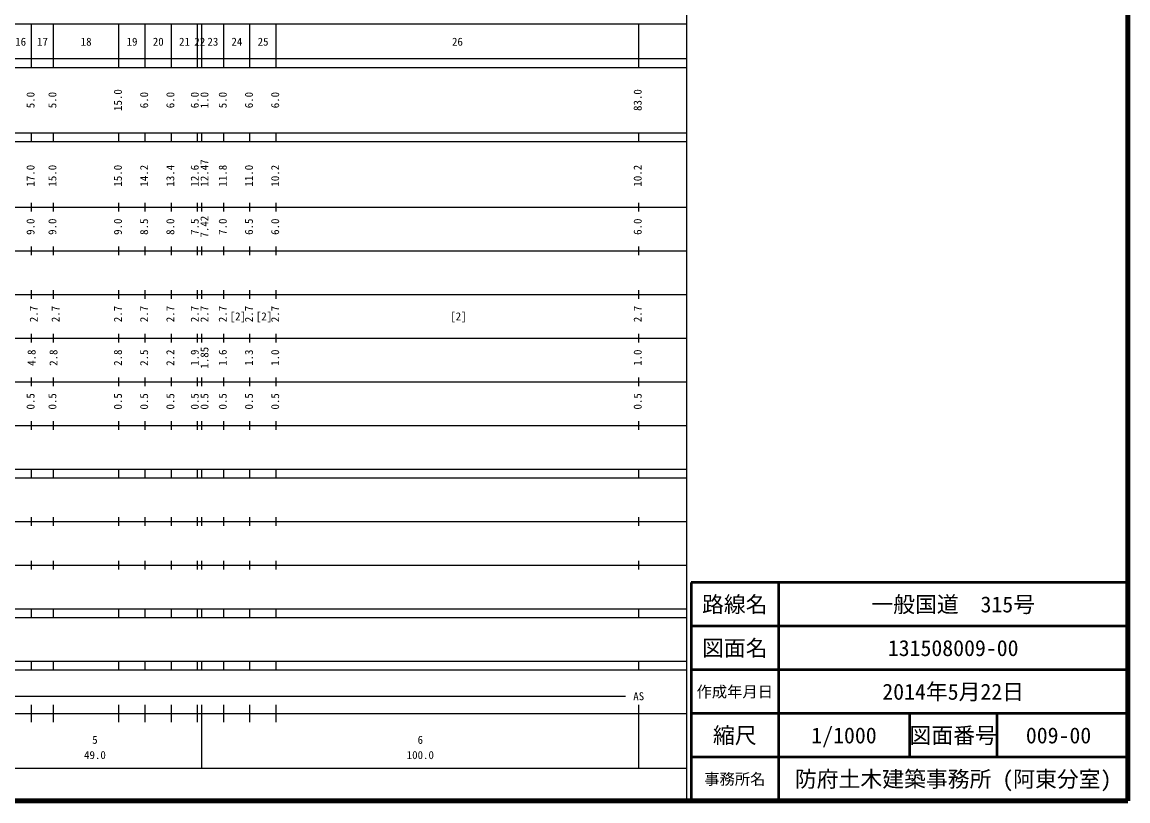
# Model space of a CAD drawing. Units: millimetres on the paper, enlarged 1000 times. Extents: x 40000 to 680000, y 20000 to 380000.
# Drawn here: x 426831 to 680000, y 20000 to 198357 of the extents above; entities that cross this region are included whole.
import ezdxf
from ezdxf.enums import TextEntityAlignment as Align

# ---------------------------------------------------------------- set-up
doc = ezdxf.new("R2010")
doc.units = ezdxf.units.MM
doc.header["$LTSCALE"] = 1000
for name, color, linetype, lineweight in [('M-TTL', 2, 'Continuous', 140), ('M-TTL-BAND', 7, 'Continuous', 25), ('M-TTL-FRAM', 2, 'Continuous', 50), ('M-TTL-LINE', 7, 'Continuous', 50)]:
    doc.layers.add(name, color=color, linetype=linetype, lineweight=lineweight)
doc.layers.add('M-TTL-TXT', color=7, linetype='Continuous')
doc.styles.add('ＭＳ ゴシック', font='')
doc.styles.get('ＭＳ ゴシック').set_extended_font_data('MS Gothic')

msp = doc.modelspace()

# ---------------------------------------------------------------- linework, layer by layer
at = {"layer": 'M-TTL'}
for p, q in [((680000, 20000), (680000, 380000)), ((40000, 20000), (680000, 20000))]:
    msp.add_line(p, q, dxfattribs=at)
at = {"layer": 'M-TTL-BAND'}
for p, q in [((579000, 20000), (579000, 370000)), ((68000, 198000), (579000, 198000)), ((429000, 188000), (429000, 198000)), ((434000, 188000), (434000, 198000)), ((449000, 188000), (449000, 198000)), ((455000, 188000), (455000, 198000)), ((461000, 188000), (461000, 198000)), ((467000, 188000), (467000, 198000)), ((468000, 188000), (468000, 198000)), ((473000, 188000), (473000, 198000)), ((479000, 188000), (479000, 198000)), ((485000, 188000), (485000, 198000)), ((568000, 188000), (568000, 198000)), ((40000, 190000), (579000, 190000)), ((40000, 188000), (579000, 188000)), ((40000, 173000), (579000, 173000)), ((429000, 171000), (429000, 173000)), ((434000, 171000), (434000, 173000)), ((449000, 171000), (449000, 173000)), ((455000, 171000), (455000, 173000)), ((461000, 171000), (461000, 173000)), ((467000, 171000), (467000, 173000)), ((468000, 171000), (468000, 173000)), ((473000, 171000), (473000, 173000)), ((479000, 171000), (479000, 173000)), ((485000, 171000), (485000, 173000)), ((568000, 171000), (568000, 173000)), ((40000, 171000), (579000, 171000)), ((429000, 155000), (429000, 157000)), ((434000, 155000), (434000, 157000)), ((449000, 155000), (449000, 157000)), ((455000, 155000), (455000, 157000)), ((461000, 155000), (461000, 157000)), ((467000, 155000), (467000, 157000)), ((468000, 155000), (468000, 157000)), ((473000, 155000), (473000, 157000)), ((479000, 155000), (479000, 157000)), ((485000, 155000), (485000, 157000)), ((568000, 155000), (568000, 157000)), ((40000, 156000), (579000, 156000)), ((429000, 145000), (429000, 147000)), ((434000, 145000), (434000, 147000)), ((449000, 145000), (449000, 147000)), ((455000, 145000), (455000, 147000)), ((461000, 145000), (461000, 147000)), ((467000, 145000), (467000, 147000)), ((468000, 145000), (468000, 147000)), ((473000, 145000), (473000, 147000)), ((479000, 145000), (479000, 147000)), ((485000, 145000), (485000, 147000)), ((568000, 145000), (568000, 147000)), ((46000, 146000), (579000, 146000)), ((429000, 135000), (429000, 137000)), ((434000, 135000), (434000, 137000)), ((449000, 135000), (449000, 137000)), ((455000, 135000), (455000, 137000)), ((461000, 135000), (461000, 137000)), ((467000, 135000), (467000, 137000)), ((468000, 135000), (468000, 137000)), ((473000, 135000), (473000, 137000)), ((479000, 135000), (479000, 137000)), ((485000, 135000), (485000, 137000)), ((568000, 135000), (568000, 137000)), ((52000, 136000), (579000, 136000)), ((429000, 125000), (429000, 127000)), ((434000, 125000), (434000, 127000)), ((449000, 125000), (449000, 127000)), ((455000, 125000), (455000, 127000)), ((461000, 125000), (461000, 127000)), ((467000, 125000), (467000, 127000)), ((468000, 125000), (468000, 127000)), ((473000, 125000), (473000, 127000)), ((479000, 125000), (479000, 127000)), ((485000, 125000), (485000, 127000)), ((568000, 125000), (568000, 127000)), ((46000, 126000), (579000, 126000)), ((429000, 115000), (429000, 117000)), ((434000, 115000), (434000, 117000)), ((449000, 115000), (449000, 117000)), ((455000, 115000), (455000, 117000)), ((461000, 115000), (461000, 117000)), ((467000, 115000), (467000, 117000)), ((468000, 115000), (468000, 117000)), ((473000, 115000), (473000, 117000)), ((479000, 115000), (479000, 117000)), ((485000, 115000), (485000, 117000)), ((568000, 115000), (568000, 117000)), ((52000, 116000), (579000, 116000)), ((429000, 105000), (429000, 107000)), ((434000, 105000), (434000, 107000)), ((449000, 105000), (449000, 107000)), ((455000, 105000), (455000, 107000)), ((461000, 105000), (461000, 107000)), ((467000, 105000), (467000, 107000)), ((468000, 105000), (468000, 107000)), ((473000, 105000), (473000, 107000)), ((479000, 105000), (479000, 107000)), ((485000, 105000), (485000, 107000)), ((568000, 105000), (568000, 107000)), ((46000, 106000), (579000, 106000)), ((40000, 96000), (579000, 96000)), ((40000, 94000), (579000, 94000)), ((429000, 94000), (429000, 96000)), ((434000, 94000), (434000, 96000)), ((449000, 94000), (449000, 96000)), ((455000, 94000), (455000, 96000)), ((461000, 94000), (461000, 96000)), ((467000, 94000), (467000, 96000)), ((468000, 94000), (468000, 96000)), ((473000, 94000), (473000, 96000)), ((479000, 94000), (479000, 96000)), ((485000, 94000), (485000, 96000)), ((568000, 94000), (568000, 96000)), ((49000, 84000), (579000, 84000)), ((429000, 83000), (429000, 85000)), ((434000, 83000), (434000, 85000)), ((449000, 83000), (449000, 85000)), ((455000, 83000), (455000, 85000)), ((461000, 83000), (461000, 85000)), ((467000, 83000), (467000, 85000)), ((468000, 83000), (468000, 85000)), ((473000, 83000), (473000, 85000)), ((479000, 83000), (479000, 85000)), ((485000, 83000), (485000, 85000)), ((568000, 83000), (568000, 85000)), ((40000, 74000), (579000, 74000)), ((429000, 73000), (429000, 75000)), ((434000, 73000), (434000, 75000)), ((449000, 73000), (449000, 75000)), ((455000, 73000), (455000, 75000)), ((461000, 73000), (461000, 75000)), ((467000, 73000), (467000, 75000)), ((468000, 73000), (468000, 75000)), ((473000, 73000), (473000, 75000)), ((479000, 73000), (479000, 75000)), ((485000, 73000), (485000, 75000)), ((568000, 73000), (568000, 75000)), ((40000, 64000), (579000, 64000)), ((429000, 62000), (429000, 64000)), ((434000, 62000), (434000, 64000)), ((449000, 62000), (449000, 64000)), ((455000, 62000), (455000, 64000)), ((461000, 62000), (461000, 64000)), ((467000, 62000), (467000, 64000)), ((468000, 62000), (468000, 64000)), ((473000, 62000), (473000, 64000)), ((479000, 62000), (479000, 64000)), ((485000, 62000), (485000, 64000)), ((568000, 62000), (568000, 64000)), ((40000, 62000), (579000, 62000)), ((40000, 52000), (579000, 52000)), ((429000, 50000), (429000, 52000)), ((434000, 50000), (434000, 52000)), ((449000, 50000), (449000, 52000)), ((455000, 50000), (455000, 52000)), ((461000, 50000), (461000, 52000)), ((467000, 50000), (467000, 52000)), ((468000, 50000), (468000, 52000)), ((473000, 50000), (473000, 52000)), ((479000, 50000), (479000, 52000)), ((485000, 50000), (485000, 52000)), ((568000, 50000), (568000, 52000)), ((40000, 50000), (579000, 50000)), ((71000, 44000), (565000, 44000)), ((429000, 38000), (429000, 42000)), ((434000, 38000), (434000, 42000)), ((449000, 38000), (449000, 42000)), ((455000, 38000), (455000, 42000)), ((461000, 38000), (461000, 42000)), ((467000, 38000), (467000, 42000)), ((468000, 27500), (468000, 42000)), ((473000, 38000), (473000, 42000)), ((479000, 38000), (479000, 42000)), ((485000, 38000), (485000, 42000)), ((568000, 27500), (568000, 42000)), ((40000, 40000), (579000, 40000)), ((68000, 27500), (579000, 27500))]:
    msp.add_line(p, q, dxfattribs=at)
at = {"layer": 'M-TTL-FRAM'}
for p, q in [((680000, 70000), (580000, 70000)), ((580000, 70000), (580000, 20000))]:
    msp.add_line(p, q, dxfattribs=at)
at = {"layer": 'M-TTL-LINE'}
for p, q in [((600000, 70000), (600000, 20000)), ((680000, 60000), (580000, 60000)), ((680000, 50000), (580000, 50000)), ((680000, 40000), (580000, 40000)), ((630000, 40000), (630000, 30000)), ((650000, 40000), (650000, 30000)), ((680000, 30000), (580000, 30000))]:
    msp.add_line(p, q, dxfattribs=at)

# ---------------------------------------------------------------- texts
at = {"layer": 'M-TTL-BAND', "style": 'ＭＳ ゴシック'}
for s, p in [('16', (426500, 192405)), ('17', (431500, 192405)), ('18', (441500, 192405)), ('19', (452000, 192405)), ('20', (458000, 192405)), ('21', (464000, 192405)), ('22', (467500, 192405)), ('23', (470500, 192405)), ('24', (476000, 192405)), ('25', (482000, 192405)), ('26', (526500, 192405)), ('[2]', (476221, 129500)), ('[2]', (482221, 129500)), ('[2]', (526721, 129500)), ('AS', (568000, 42500)), ('5', (443500, 32523)), ('6', (518000, 32523)), ('49.0', (443500, 29033)), ('100.0', (518000, 29033))]:
    msp.add_text(s, height=1833, dxfattribs=at).set_placement(p, align=Align.BOTTOM_CENTER)
for s, p in [('15.0', (450221, 180500)), ('83.0', (569221, 180500)), ('5.0', (430221, 180500)), ('5.0', (435221, 180500)), ('6.0', (456221, 180500)), ('6.0', (462221, 180500)), ('6.0', (467813, 180500)), ('1.0', (470037, 180500)), ('5.0', (474221, 180500)), ('6.0', (480221, 180500)), ('6.0', (486221, 180500)), ('17.0', (430221, 163174)), ('15.0', (435221, 163174)), ('15.0', (450221, 163174)), ('14.2', (456221, 163174)), ('13.4', (462221, 163174)), ('12.6', (467813, 163174)), ('12.47', (470037, 163798)), ('11.8', (474221, 163174)), ('11.0', (480221, 163174)), ('10.2', (486221, 163174)), ('10.2', (569221, 163174)), ('9.0', (430221, 151500)), ('9.0', (435221, 151500)), ('9.0', (450221, 151500)), ('8.5', (456221, 151500)), ('8.0', (462221, 151500)), ('7.5', (467813, 151500)), ('7.42', (470037, 151500)), ('7.0', (474221, 151500)), ('6.5', (480221, 151500)), ('6.0', (486221, 151500)), ('6.0', (569221, 151500)), ('2.7', (430951, 131500)), ('2.7', (435951, 131500)), ('2.7', (450221, 131500)), ('2.7', (456221, 131500)), ('2.7', (462221, 131500)), ('2.7', (467813, 131500)), ('2.7', (470037, 131500)), ('2.7', (474221, 131500)), ('2.7', (480221, 131500)), ('2.7', (486221, 131500)), ('2.7', (569221, 131500)), ('4.8', (430464, 121500)), ('2.8', (435464, 121500)), ('2.8', (450221, 121500)), ('2.5', (456221, 121500)), ('2.2', (462221, 121500)), ('1.9', (467813, 121500)), ('1.85', (470037, 121500)), ('1.6', (474221, 121500)), ('1.3', (480221, 121500)), ('1.0', (486221, 121500)), ('1.0', (569221, 121500)), ('0.5', (430221, 111500)), ('0.5', (435221, 111500)), ('0.5', (450221, 111500)), ('0.5', (456221, 111500)), ('0.5', (462221, 111500)), ('0.5', (467813, 111500)), ('0.5', (470037, 111500)), ('0.5', (474221, 111500)), ('0.5', (480221, 111500)), ('0.5', (486221, 111500)), ('0.5', (569221, 111500))]:
    msp.add_text(s, height=1833, rotation=90, dxfattribs=at).set_placement(p, align=Align.BOTTOM_CENTER)
at = {"layer": 'M-TTL-TXT', "style": 'ＭＳ ゴシック'}
for s, height, p in [('路線名', 3666, (590000, 65000)), ('路線名', 3666, (590000, 65000)), ('一般国道\u3000315号', 3666, (640000, 65000)), ('図面名', 3666, (590000, 55000)), ('図面名', 3666, (590000, 55000)), ('131508009-00', 3666, (640000, 55000)), ('作成年月日', 2566, (590000, 45000)), ('作成年月日', 2566, (590000, 45000)), ('2014年5月22日', 3666, (640000, 45000)), ('縮尺', 3666, (590000, 35000)), ('縮尺', 3666, (590000, 35000)), ('1/1000', 3666, (615000, 35000)), ('図面番号', 3666, (640000, 35000)), ('図面番号', 3666, (640000, 35000)), ('009-00', 3666, (664125, 35000)), ('事務所名', 2566, (590000, 25000)), ('事務所名', 2566, (590000, 25000)), ('防府土木建築事務所 (阿東分室)', 3666, (640000, 25000))]:
    msp.add_text(s, height=height, dxfattribs=at).set_placement(p, align=Align.MIDDLE_CENTER)

doc.saveas('drawing.dxf')
